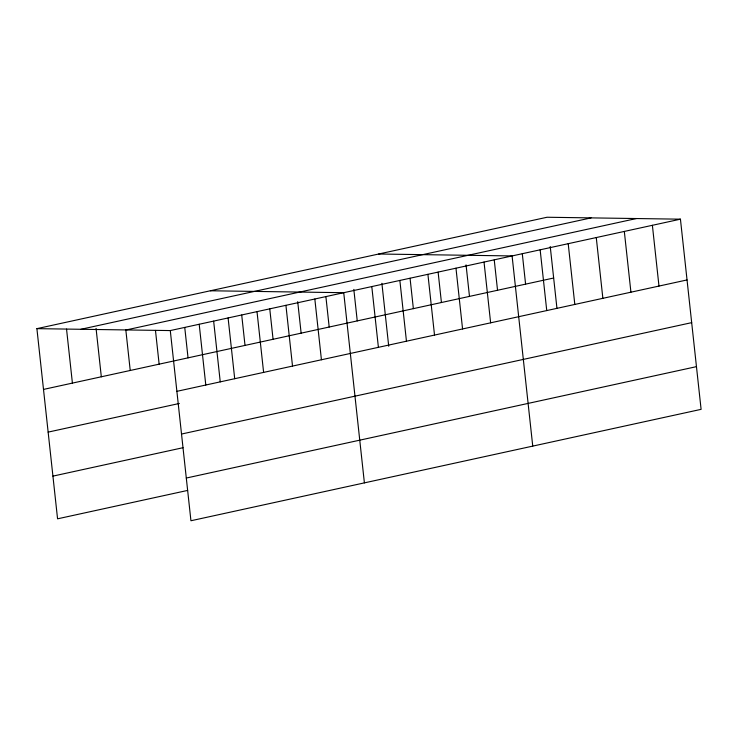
<?xml version="1.0" encoding="UTF-8"?>
<svg xmlns="http://www.w3.org/2000/svg" width="738" height="738" viewBox="0 0 738 738"><rect width="100%" height="100%" fill="white"/><g stroke="black" fill="none" stroke-linecap="round" stroke-linejoin="round"><path stroke-width="1.11" d="M36.9 328.65L547.061 217.249L680.436 219.177L701.1 409.35L190.939 520.751L170.284 330.569L36.9 328.65L57.564 518.823L187.646 490.419M80.912 329.286L591.073 217.885M126.263 329.941L636.424 218.54M170.284 330.569L680.436 219.177M43.505 389.415L553.657 278.014M176.88 391.334L687.041 279.942M48.136 432.117L179.343 403.465M181.52 434.045L691.681 322.644M52.924 476.121L183.015 447.708M186.308 478.04L696.46 366.648M378.705 254.01L512.089 255.938L532.744 446.112M210.358 290.772L343.733 292.7L364.397 482.873M652.383 225.302L658.979 286.067M624.32 231.428L630.925 292.193M596.267 237.553L602.863 298.318M568.205 243.688L574.81 304.443M550.234 246.51L556.95 308.355M540.151 249.813L546.747 310.569M522.301 253.761L525.594 284.139M494.239 259.887L497.541 290.265M484.027 262.064L490.632 322.829M466.056 264.887L469.479 296.39M455.973 268.189L462.569 328.954M438.123 272.137L441.425 302.525M427.911 274.315L434.516 335.08M410.06 278.263L413.363 308.65M399.858 280.44L406.454 341.205M381.887 283.272L388.723 346.242M371.795 286.575L378.4 347.33M353.825 289.397L357.247 320.901M325.892 296.648L329.185 327.026M314.831 299.01L321.427 359.775M297.709 301.648L301.132 333.152M285.92 305.32L292.516 366.085M269.767 308.899L273.069 339.286M257.009 311.639L263.614 372.395M241.713 315.025L245.016 345.412M228.097 317.949L234.702 378.714M213.651 321.159L220.247 381.878M199.195 324.259L205.791 385.024M184.749 327.469L188.042 357.847M155.469 330.403L159.14 364.157M125.829 329.969L130.229 370.476M96.06 328.401L101.318 376.786M66.54 329.083L72.407 383.096"/></g></svg>
